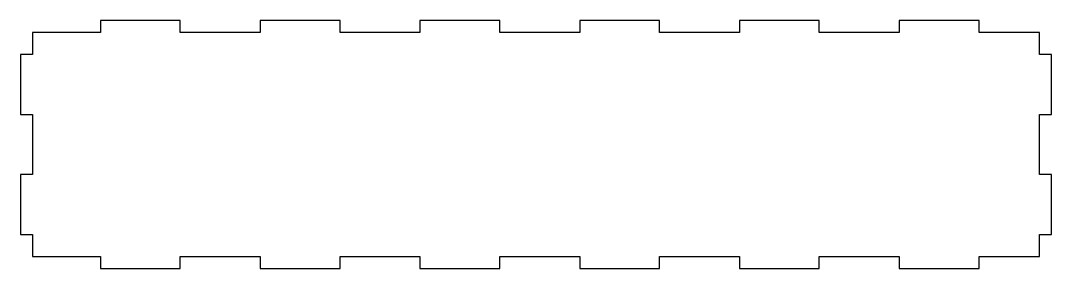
# Model space of a CAD drawing. Extents: x 2138 to 2396, y 1073 to 1135.
import ezdxf

# ---------------------------------------------------------------- set-up
doc = ezdxf.new("R2010")
doc.units = 0
doc.layers.add('3MM_CUT', color=5, linetype='CONTINUOUS')

msp = doc.modelspace()

# ---------------------------------------------------------------- linework, layer by layer
at = {"layer": '3MM_CUT'}
msp.add_lwpolyline([(2137.92, 1126.73), (2137.92, 1111.73), (2140.92, 1111.73), (2140.92, 1096.73), (2137.92, 1096.73), (2137.92, 1081.73), (2140.92, 1081.73), (2140.92, 1076.23), (2157.89, 1076.23), (2157.89, 1073.23), (2177.89, 1073.23), (2177.89, 1076.23), (2197.89, 1076.23), (2197.89, 1073.23), (2217.89, 1073.23), (2217.89, 1076.23), (2237.89, 1076.23), (2237.89, 1073.23), (2257.89, 1073.23), (2257.89, 1076.23), (2277.89, 1076.23), (2277.89, 1073.23), (2297.89, 1073.23), (2297.89, 1076.23), (2317.89, 1076.23), (2317.89, 1073.23), (2337.89, 1073.23), (2337.89, 1076.23), (2357.89, 1076.23), (2357.89, 1073.23), (2377.89, 1073.23), (2377.89, 1076.23), (2392.99, 1076.23), (2392.99, 1081.73), (2395.99, 1081.73), (2395.99, 1096.73), (2392.99, 1096.73), (2392.99, 1111.73), (2395.99, 1111.73), (2395.99, 1126.73), (2392.99, 1126.73), (2392.99, 1132.22), (2377.89, 1132.22), (2377.89, 1135.22), (2357.89, 1135.22), (2357.89, 1132.22), (2337.89, 1132.22), (2337.89, 1135.22), (2317.89, 1135.22), (2317.89, 1132.22), (2297.89, 1132.22), (2297.89, 1135.22), (2277.89, 1135.22), (2277.89, 1132.22), (2257.89, 1132.22), (2257.89, 1135.22), (2237.89, 1135.22), (2237.89, 1132.22), (2217.89, 1132.22), (2217.89, 1135.22), (2197.89, 1135.22), (2197.89, 1132.22), (2177.89, 1132.22), (2177.89, 1135.22), (2157.89, 1135.22), (2157.89, 1132.22), (2140.92, 1132.22), (2140.92, 1126.73)], close=True, dxfattribs=at)

doc.saveas('drawing.dxf')
